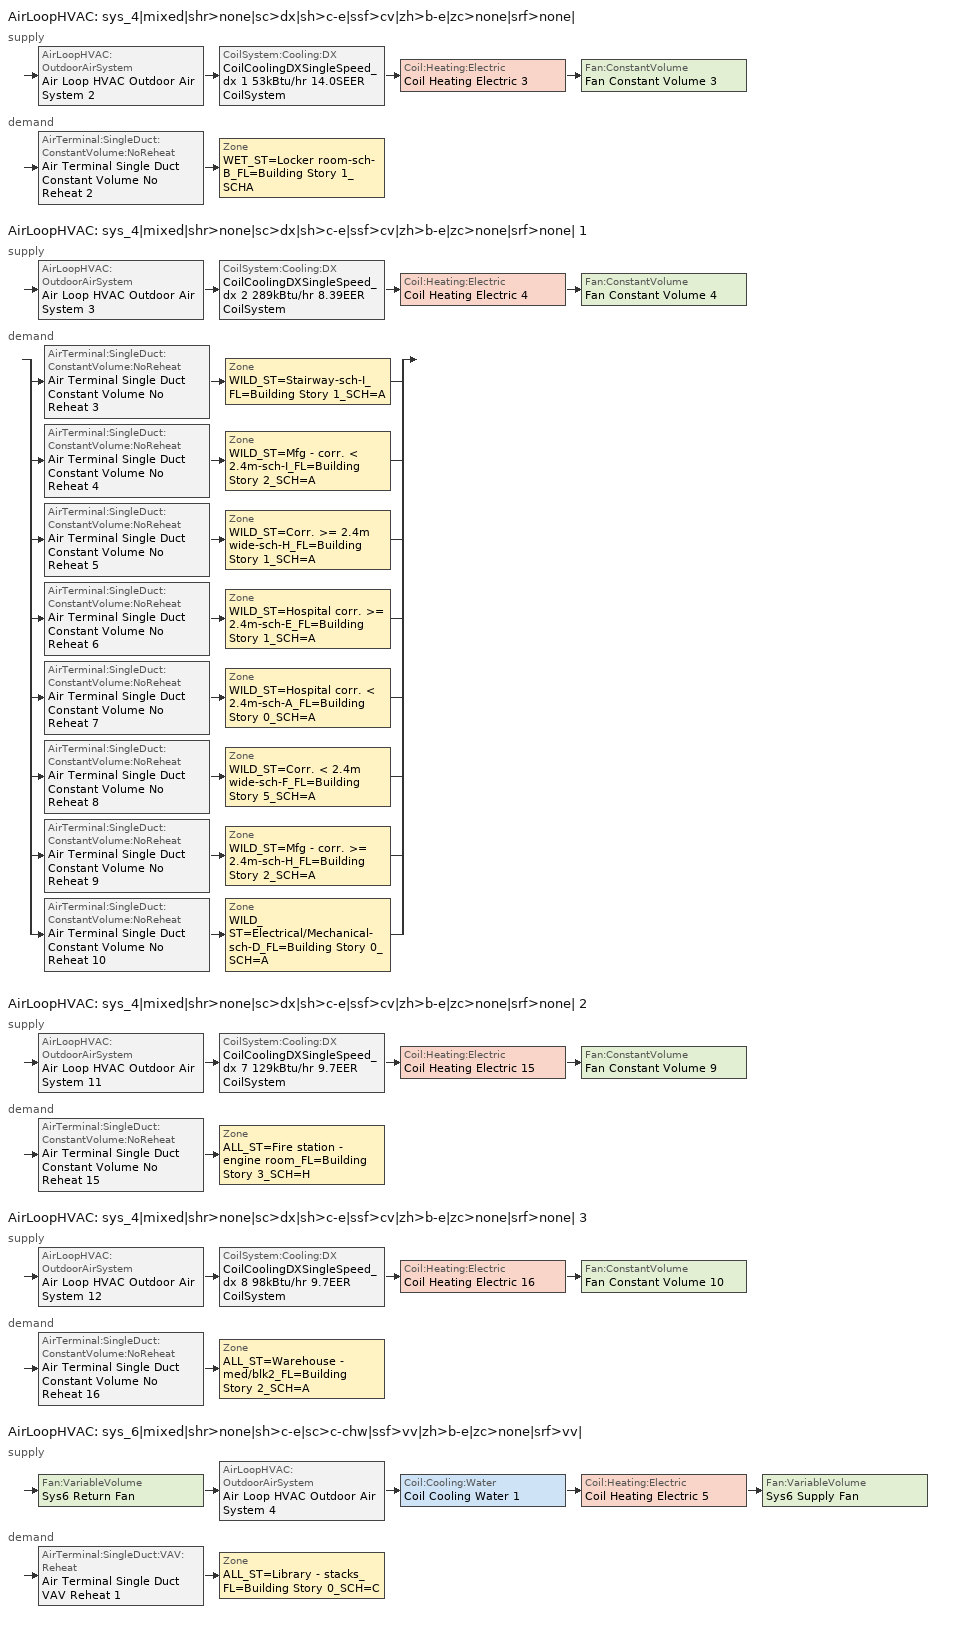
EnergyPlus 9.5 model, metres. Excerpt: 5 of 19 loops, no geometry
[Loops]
AirLoopHVAC 'sys_4|mixed|shr>none|sc>dx|sh>c-e|ssf>cv|zh>b-e|zc>none|srf>none|'
 supply: AirLoopHVAC:OutdoorAirSystem 'Air Loop HVAC Outdoor Air System 2' > CoilSystem:Cooling:DX 'CoilCoolingDXSingleSpeed_dx 1 53kBtu/hr 14.0SEER CoilSystem' > Coil:Heating:Electric 'Coil Heating Electric 3' > Fan:ConstantVolume 'Fan Constant Volume 3'
 demand: AirTerminal:SingleDuct:ConstantVolume:NoReheat 'Air Terminal Single Duct Constant Volume No Reheat 2' > Zone 'WET_ST=Locker room-sch-B_FL=Building Story 1_SCHA'
AirLoopHVAC 'sys_4|mixed|shr>none|sc>dx|sh>c-e|ssf>cv|zh>b-e|zc>none|srf>none| 1'
 supply: AirLoopHVAC:OutdoorAirSystem 'Air Loop HVAC Outdoor Air System 3' > CoilSystem:Cooling:DX 'CoilCoolingDXSingleSpeed_dx 2 289kBtu/hr 8.39EER CoilSystem' > Coil:Heating:Electric 'Coil Heating Electric 4' > Fan:ConstantVolume 'Fan Constant Volume 4'
 demand: split
  | AirTerminal:SingleDuct:ConstantVolume:NoReheat 'Air Terminal Single Duct Constant Volume No Reheat 3' > Zone 'WILD_ST=Stairway-sch-I_FL=Building Story 1_SCH=A'
  | AirTerminal:SingleDuct:ConstantVolume:NoReheat 'Air Terminal Single Duct Constant Volume No Reheat 4' > Zone 'WILD_ST=Mfg - corr. < 2.4m-sch-I_FL=Building Story 2_SCH=A'
  | AirTerminal:SingleDuct:ConstantVolume:NoReheat 'Air Terminal Single Duct Constant Volume No Reheat 5' > Zone 'WILD_ST=Corr. >= 2.4m wide-sch-H_FL=Building Story 1_SCH=A'
  | AirTerminal:SingleDuct:ConstantVolume:NoReheat 'Air Terminal Single Duct Constant Volume No Reheat 6' > Zone 'WILD_ST=Hospital corr. >= 2.4m-sch-E_FL=Building Story 1_SCH=A'
  | AirTerminal:SingleDuct:ConstantVolume:NoReheat 'Air Terminal Single Duct Constant Volume No Reheat 7' > Zone 'WILD_ST=Hospital corr. < 2.4m-sch-A_FL=Building Story 0_SCH=A'
  | AirTerminal:SingleDuct:ConstantVolume:NoReheat 'Air Terminal Single Duct Constant Volume No Reheat 8' > Zone 'WILD_ST=Corr. < 2.4m wide-sch-F_FL=Building Story 5_SCH=A'
  | AirTerminal:SingleDuct:ConstantVolume:NoReheat 'Air Terminal Single Duct Constant Volume No Reheat 9' > Zone 'WILD_ST=Mfg - corr. >= 2.4m-sch-H_FL=Building Story 2_SCH=A'
  | AirTerminal:SingleDuct:ConstantVolume:NoReheat 'Air Terminal Single Duct Constant Volume No Reheat 10' > Zone 'WILD_ST=Electrical/Mechanical-sch-D_FL=Building Story 0_SCH=A'
AirLoopHVAC 'sys_4|mixed|shr>none|sc>dx|sh>c-e|ssf>cv|zh>b-e|zc>none|srf>none| 2'
 supply: AirLoopHVAC:OutdoorAirSystem 'Air Loop HVAC Outdoor Air System 11' > CoilSystem:Cooling:DX 'CoilCoolingDXSingleSpeed_dx 7 129kBtu/hr 9.7EER CoilSystem' > Coil:Heating:Electric 'Coil Heating Electric 15' > Fan:ConstantVolume 'Fan Constant Volume 9'
 demand: AirTerminal:SingleDuct:ConstantVolume:NoReheat 'Air Terminal Single Duct Constant Volume No Reheat 15' > Zone 'ALL_ST=Fire station - engine room_FL=Building Story 3_SCH=H'
AirLoopHVAC 'sys_4|mixed|shr>none|sc>dx|sh>c-e|ssf>cv|zh>b-e|zc>none|srf>none| 3'
 supply: AirLoopHVAC:OutdoorAirSystem 'Air Loop HVAC Outdoor Air System 12' > CoilSystem:Cooling:DX 'CoilCoolingDXSingleSpeed_dx 8 98kBtu/hr 9.7EER CoilSystem' > Coil:Heating:Electric 'Coil Heating Electric 16' > Fan:ConstantVolume 'Fan Constant Volume 10'
 demand: AirTerminal:SingleDuct:ConstantVolume:NoReheat 'Air Terminal Single Duct Constant Volume No Reheat 16' > Zone 'ALL_ST=Warehouse - med/blk2_FL=Building Story 2_SCH=A'
AirLoopHVAC 'sys_6|mixed|shr>none|sh>c-e|sc>c-chw|ssf>vv|zh>b-e|zc>none|srf>vv|'
 supply: Fan:VariableVolume 'Sys6 Return Fan' > AirLoopHVAC:OutdoorAirSystem 'Air Loop HVAC Outdoor Air System 4' > Coil:Cooling:Water 'Coil Cooling Water 1' > Coil:Heating:Electric 'Coil Heating Electric 5' > Fan:VariableVolume 'Sys6 Supply Fan'
 demand: AirTerminal:SingleDuct:VAV:Reheat 'Air Terminal Single Duct VAV Reheat 1' > Zone 'ALL_ST=Library - stacks_FL=Building Story 0_SCH=C'
[ZoneControl:Thermostat] Temperature Difference Between Cutout And Setpoint {deltaC}=0
Name | Zone or ZoneList | Control Type Schedule | Control 1
ALL_ST=Fire station - engine room_FL=Building Story 3_SCH=H Thermostat | ALL_ST=Fire station - engine room_FL=Building Story 3_SCH=H | ALL_ST=Fire station - engine room_FL=Building Story 3_SCH=H Thermostat Schedule | Space Function Fire station - engine room Thermostat 3
ALL_ST=Library - stacks_FL=Building Story 0_SCH=C Thermostat | ALL_ST=Library - stacks_FL=Building Story 0_SCH=C | ALL_ST=Library - stacks_FL=Building Story 0_SCH=C Thermostat Schedule | Space Function Library - stacks Thermostat 3
ALL_ST=Warehouse - med/blk2_FL=Building Story 2_SCH=A Thermostat | ALL_ST=Warehouse - med/blk2_FL=Building Story 2_SCH=A | ALL_ST=Warehouse - med/blk2_FL=Building Story 2_SCH=A Thermostat Schedule | Space Function Warehouse - med/blk2 Thermostat 3
WET_ST=Locker room-sch-B_FL=Building Story 1_SCHA Thermostat | WET_ST=Locker room-sch-B_FL=Building Story 1_SCHA | WET_ST=Locker room-sch-B_FL=Building Story 1_SCHA Thermostat Schedule | Space Function Locker room-sch-A Thermostat 1
WILD_ST=Corr. < 2.4m wide-sch-F_FL=Building Story 5_SCH=A Thermostat | WILD_ST=Corr. < 2.4m wide-sch-F_FL=Building Story 5_SCH=A | WILD_ST=Corr. < 2.4m wide-sch-F_FL=Building Story 5_SCH=A Thermostat Schedule | Space Function Corr. < 2.4m wide-sch-A Thermostat 1
WILD_ST=Corr. >= 2.4m wide-sch-H_FL=Building Story 1_SCH=A Thermostat | WILD_ST=Corr. >= 2.4m wide-sch-H_FL=Building Story 1_SCH=A | WILD_ST=Corr. >= 2.4m wide-sch-H_FL=Building Story 1_SCH=A Thermostat Schedule | Space Function Corr. >= 2.4m wide-sch-A Thermostat 1
WILD_ST=Electrical/Mechanical-sch-D_FL=Building Story 0_SCH=A Thermostat | WILD_ST=Electrical/Mechanical-sch-D_FL=Building Story 0_SCH=A | WILD_ST=Electrical/Mechanical-sch-D_FL=Building Story 0_SCH=A Thermostat Schedule | Space Function Electrical/Mechanical-sch-A Thermostat 1
WILD_ST=Hospital corr. < 2.4m-sch-A_FL=Building Story 0_SCH=A Thermostat | WILD_ST=Hospital corr. < 2.4m-sch-A_FL=Building Story 0_SCH=A | WILD_ST=Hospital corr. < 2.4m-sch-A_FL=Building Story 0_SCH=A Thermostat Schedule | Space Function Hospital corr. < 2.4m-sch-A Thermostat 3
WILD_ST=Hospital corr. >= 2.4m-sch-E_FL=Building Story 1_SCH=A Thermostat | WILD_ST=Hospital corr. >= 2.4m-sch-E_FL=Building Story 1_SCH=A | WILD_ST=Hospital corr. >= 2.4m-sch-E_FL=Building Story 1_SCH=A Thermostat Schedule | Space Function Hospital corr. >= 2.4m-sch-A Thermostat 1
WILD_ST=Mfg - corr. < 2.4m-sch-I_FL=Building Story 2_SCH=A Thermostat | WILD_ST=Mfg - corr. < 2.4m-sch-I_FL=Building Story 2_SCH=A | WILD_ST=Mfg - corr. < 2.4m-sch-I_FL=Building Story 2_SCH=A Thermostat Schedule | Space Function Mfg - corr. < 2.4m-sch-A Thermostat 1
WILD_ST=Mfg - corr. >= 2.4m-sch-H_FL=Building Story 2_SCH=A Thermostat | WILD_ST=Mfg - corr. >= 2.4m-sch-H_FL=Building Story 2_SCH=A | WILD_ST=Mfg - corr. >= 2.4m-sch-H_FL=Building Story 2_SCH=A Thermostat Schedule | Space Function Mfg - corr. >= 2.4m-sch-A Thermostat 1
WILD_ST=Stairway-sch-I_FL=Building Story 1_SCH=A Thermostat | WILD_ST=Stairway-sch-I_FL=Building Story 1_SCH=A | WILD_ST=Stairway-sch-I_FL=Building Story 1_SCH=A Thermostat Schedule | Space Function Stairway-sch-A Thermostat 1
[ThermostatSetpoint:DualSetpoint]
Name | Heating Setpoint Temperature Schedule | Cooling Setpoint Temperature Schedule
Space Function Fire station - engine room Thermostat 3 | NECB-H-Thermostat Setpoint-Heating | NECB-H-Thermostat Setpoint-Cooling
Space Function Library - stacks Thermostat 3 | NECB-C-Thermostat Setpoint-Heating | NECB-C-Thermostat Setpoint-Cooling
Space Function Warehouse - med/blk2 Thermostat 3; Space Function Locker room-sch-A Thermostat 1; Space Function Corr. < 2.4m wide-sch-A Thermostat 1; Space Function Corr. >= 2.4m wide-sch-A Thermostat 1; Space Function Electrical/Mechanical-sch-A Thermostat 1; Space Function Hospital corr. < 2.4m-sch-A Thermostat 3; Space Function Hospital corr. >= 2.4m-sch-A Thermostat 1; Space Function Mfg - corr. < 2.4m-sch-A Thermostat 1; Space Function Mfg - corr. >= 2.4m-sch-A Thermostat 1; Space Function Stairway-sch-A Thermostat 1 | NECB-A-Thermostat Setpoint-Heating | NECB-A-Thermostat Setpoint-Cooling
[ZoneHVAC:Baseboard:Convective:Electric] Availability Schedule=Always On Discrete; Heating Design Capacity {W}=Autosize; Efficiency=1
Zone HVAC Baseboard Convective Electric 18; Zone HVAC Baseboard Convective Electric 11; Zone HVAC Baseboard Convective Electric 19; Zone HVAC Baseboard Convective Electric 2; Zone HVAC Baseboard Convective Electric 8; Zone HVAC Baseboard Convective Electric 5; Zone HVAC Baseboard Convective Electric 10; Zone HVAC Baseboard Convective Electric 7; Zone HVAC Baseboard Convective Electric 6; Zone HVAC Baseboard Convective Electric 4; Zone HVAC Baseboard Convective Electric 9; Zone HVAC Baseboard Convective Electric 3
[AirTerminal:SingleDuct:ConstantVolume:NoReheat] Availability Schedule=Always On Discrete; Maximum Air Flow Rate {m3/s}=AutoSize
Air Terminal Single Duct Constant Volume No Reheat 15; Air Terminal Single Duct Constant Volume No Reheat 16; Air Terminal Single Duct Constant Volume No Reheat 2; Air Terminal Single Duct Constant Volume No Reheat 8; Air Terminal Single Duct Constant Volume No Reheat 5; Air Terminal Single Duct Constant Volume No Reheat 10; Air Terminal Single Duct Constant Volume No Reheat 7; Air Terminal Single Duct Constant Volume No Reheat 6; Air Terminal Single Duct Constant Volume No Reheat 4; Air Terminal Single Duct Constant Volume No Reheat 9; Air Terminal Single Duct Constant Volume No Reheat 3
[Zone equipment]
ALL_ST=Fire station - engine room_FL=Building Story 3_SCH=H: Zone HVAC Baseboard Convective Electric 18, Air Terminal Single Duct Constant Volume No Reheat 15
ALL_ST=Library - stacks_FL=Building Story 0_SCH=C: Zone HVAC Baseboard Convective Electric 11, Air Terminal Single Duct VAV Reheat 1
ALL_ST=Warehouse - med/blk2_FL=Building Story 2_SCH=A: Zone HVAC Baseboard Convective Electric 19, Air Terminal Single Duct Constant Volume No Reheat 16
WET_ST=Locker room-sch-B_FL=Building Story 1_SCHA: Zone HVAC Baseboard Convective Electric 2, Air Terminal Single Duct Constant Volume No Reheat 2
WILD_ST=Corr. < 2.4m wide-sch-F_FL=Building Story 5_SCH=A: Zone HVAC Baseboard Convective Electric 8, Air Terminal Single Duct Constant Volume No Reheat 8
WILD_ST=Corr. >= 2.4m wide-sch-H_FL=Building Story 1_SCH=A: Zone HVAC Baseboard Convective Electric 5, Air Terminal Single Duct Constant Volume No Reheat 5
WILD_ST=Electrical/Mechanical-sch-D_FL=Building Story 0_SCH=A: Zone HVAC Baseboard Convective Electric 10, Air Terminal Single Duct Constant Volume No Reheat 10
WILD_ST=Hospital corr. < 2.4m-sch-A_FL=Building Story 0_SCH=A: Zone HVAC Baseboard Convective Electric 7, Air Terminal Single Duct Constant Volume No Reheat 7
WILD_ST=Hospital corr. >= 2.4m-sch-E_FL=Building Story 1_SCH=A: Zone HVAC Baseboard Convective Electric 6, Air Terminal Single Duct Constant Volume No Reheat 6
WILD_ST=Mfg - corr. < 2.4m-sch-I_FL=Building Story 2_SCH=A: Zone HVAC Baseboard Convective Electric 4, Air Terminal Single Duct Constant Volume No Reheat 4
WILD_ST=Mfg - corr. >= 2.4m-sch-H_FL=Building Story 2_SCH=A: Zone HVAC Baseboard Convective Electric 9, Air Terminal Single Duct Constant Volume No Reheat 9
WILD_ST=Stairway-sch-I_FL=Building Story 1_SCH=A: Zone HVAC Baseboard Convective Electric 3, Air Terminal Single Duct Constant Volume No Reheat 3
[Sizing:Zone] Zone Cooling Design Supply Air Temperature Input Method=TemperatureDifference; Zone Cooling Design Supply Air Temperature {C}=14; Zone Cooling Design Supply Air Temperature Difference {deltaC}=11; Zone Heating Design Supply Air Temperature Input Method=TemperatureDifference; Zone Heating Design Supply Air Temperature {C}=40; Zone Heating Design Supply Air Temperature Difference {deltaC}=21; Zone Cooling Design Supply Air Humidity Ratio {kgWater/kgDryAir}=0.0085; Zone Heating Design Supply Air Humidity Ratio {kgWater/kgDryAir}=0.008; Zone Heating Sizing Factor=1.3; Zone Cooling Sizing Factor=1.1; Cooling Design Air Flow Method=DesignDay; Cooling Design Air Flow Rate {m3/s}=0; Cooling Minimum Air Flow per Zone Floor Area {m3/s-m2}=0.000762; Cooling Minimum Air Flow {m3/s}=0; Cooling Minimum Air Flow Fraction=0; Heating Design Air Flow Method=DesignDay; Heating Design Air Flow Rate {m3/s}=0; Heating Maximum Air Flow per Zone Floor Area {m3/s-m2}=0.002032; Heating Maximum Air Flow {m3/s}=0.141576; Heating Maximum Air Flow Fraction=0.3; Account for Dedicated Outdoor Air System=No
Name | Design Specification Outdoor Air Object
ALL_ST=Fire station - engine room_FL=Building Story 3_SCH=H | Space Function Fire station - engine room Ventilation
ALL_ST=Library - stacks_FL=Building Story 0_SCH=C | Space Function Library - stacks Ventilation
ALL_ST=Warehouse - med/blk2_FL=Building Story 2_SCH=A | Space Function Warehouse - med/blk2 Ventilation
WET_ST=Locker room-sch-B_FL=Building Story 1_SCHA | Space Function Locker room-sch-A Ventilation
WILD_ST=Corr. < 2.4m wide-sch-F_FL=Building Story 5_SCH=A | Space Function Corr. < 2.4m wide-sch-A Ventilation
WILD_ST=Corr. >= 2.4m wide-sch-H_FL=Building Story 1_SCH=A | Space Function Corr. >= 2.4m wide-sch-A Ventilation
WILD_ST=Electrical/Mechanical-sch-D_FL=Building Story 0_SCH=A | Space Function Electrical/Mechanical-sch-A Ventilation
WILD_ST=Hospital corr. < 2.4m-sch-A_FL=Building Story 0_SCH=A | Space Function Hospital corr. < 2.4m-sch-A Ventilation
WILD_ST=Hospital corr. >= 2.4m-sch-E_FL=Building Story 1_SCH=A | Space Function Hospital corr. >= 2.4m-sch-A Ventilation
WILD_ST=Mfg - corr. < 2.4m-sch-I_FL=Building Story 2_SCH=A | Space Function Mfg - corr. < 2.4m-sch-A Ventilation
WILD_ST=Mfg - corr. >= 2.4m-sch-H_FL=Building Story 2_SCH=A | Space Function Mfg - corr. >= 2.4m-sch-A Ventilation
WILD_ST=Stairway-sch-I_FL=Building Story 1_SCH=A | Space Function Stairway-sch-A Ventilation
[Controller:MechanicalVentilation] Demand Controlled Ventilation=No; System Outdoor Air Method=ZoneSum
Controller Mechanical Ventilation 11: Availability Schedule=sys_4|mixed|shr>none|sc>dx|sh>c-e|ssf>cv|zh>b-e|zc>none|srf>none| 2 Occ Sch; Zone or ZoneList Name 1=ALL_ST=Fire station - engine room_FL=Building Story 3_SCH=H; Design Specification Outdoor Air Object Name 1=Space Function Fire station - engine room Ventilation
Controller Mechanical Ventilation 4: Availability Schedule=sys_6|mixed|shr>none|sh>c-e|sc>c-chw|ssf>vv|zh>b-e|zc>none|srf>vv| Occ Sch; Zone or ZoneList Name 1=ALL_ST=Library - stacks_FL=Building Story 0_SCH=C; Design Specification Outdoor Air Object Name 1=Space Function Library - stacks Ventilation
Controller Mechanical Ventilation 12: Availability Schedule=sys_4|mixed|shr>none|sc>dx|sh>c-e|ssf>cv|zh>b-e|zc>none|srf>none| 3 Occ Sch; Zone or ZoneList Name 1=ALL_ST=Warehouse - med/blk2_FL=Building Story 2_SCH=A; Design Specification Outdoor Air Object Name 1=Space Function Warehouse - med/blk2 Ventilation
Controller Mechanical Ventilation 2: Availability Schedule=sys_4|mixed|shr>none|sc>dx|sh>c-e|ssf>cv|zh>b-e|zc>none|srf>none| Occ Sch; Zone or ZoneList Name 1=WET_ST=Locker room-sch-B_FL=Building Story 1_SCHA; Design Specification Outdoor Air Object Name 1=Space Function Locker room-sch-A Ventilation
Controller Mechanical Ventilation 3: Availability Schedule=sys_4|mixed|shr>none|sc>dx|sh>c-e|ssf>cv|zh>b-e|zc>none|srf>none| 1 Occ Sch; Zone or ZoneList Name 1=WILD_ST=Corr. < 2.4m wide-sch-F_FL=Building Story 5_SCH=A; Design Specification Outdoor Air Object Name 1=Space Function Corr. < 2.4m wide-sch-A Ventilation; Zone or ZoneList Name 2=WILD_ST=Corr. >= 2.4m wide-sch-H_FL=Building Story 1_SCH=A; Design Specification Outdoor Air Object Name 2=Space Function Corr. >= 2.4m wide-sch-A Ventilation; Zone or ZoneList Name 3=WILD_ST=Electrical/Mechanical-sch-D_FL=Building Story 0_SCH=A; Design Specification Outdoor Air Object Name 3=Space Function Electrical/Mechanical-sch-A Ventilation; Zone or ZoneList Name 4=WILD_ST=Hospital corr. < 2.4m-sch-A_FL=Building Story 0_SCH=A; Design Specification Outdoor Air Object Name 4=Space Function Hospital corr. < 2.4m-sch-A Ventilation; Zone or ZoneList Name 5=WILD_ST=Hospital corr. >= 2.4m-sch-E_FL=Building Story 1_SCH=A; Design Specification Outdoor Air Object Name 5=Space Function Hospital corr. >= 2.4m-sch-A Ventilation; Zone or ZoneList Name 6=WILD_ST=Mfg - corr. < 2.4m-sch-I_FL=Building Story 2_SCH=A; Design Specification Outdoor Air Object Name 6=Space Function Mfg - corr. < 2.4m-sch-A Ventilation; Zone or ZoneList Name 7=WILD_ST=Mfg - corr. >= 2.4m-sch-H_FL=Building Story 2_SCH=A; Design Specification Outdoor Air Object Name 7=Space Function Mfg - corr. >= 2.4m-sch-A Ventilation; Zone or ZoneList Name 8=WILD_ST=Stairway-sch-I_FL=Building Story 1_SCH=A; Design Specification Outdoor Air Object Name 8=Space Function Stairway-sch-A Ventilation
[DesignSpecification:OutdoorAir] Outdoor Air Method=Sum; Outdoor Air Flow per Zone {m3/s}=0; Outdoor Air Flow Air Changes per Hour {1/hr}=0
Name | Outdoor Air Flow per Person {m3/s-person} | Outdoor Air Flow per Zone Floor Area {m3/s-m2}
Space Function Fire station - engine room Ventilation; Space Function Mfg - corr. < 2.4m-sch-A Ventilation; Space Function Mfg - corr. >= 2.4m-sch-A Ventilation | 0 | 0.00762
Space Function Library - stacks Ventilation | 0.0304482 | 0
Space Function Warehouse - med/blk2 Ventilation; Space Function Corr. < 2.4m wide-sch-A Ventilation; Space Function Corr. >= 2.4m wide-sch-A Ventilation; Space Function Electrical/Mechanical-sch-A Ventilation; Space Function Stairway-sch-A Ventilation | 0 | 0.000254
Space Function Locker room-sch-A Ventilation | 0 | 0.00254
Space Function Hospital corr. < 2.4m-sch-A Ventilation; Space Function Hospital corr. >= 2.4m-sch-A Ventilation | 0 | 0.000508
[AirTerminal:SingleDuct:VAV:Reheat]
Air Terminal Single Duct VAV Reheat 1: Availability Schedule=Always On Discrete; Maximum Air Flow Rate {m3/s}=Autosize; Zone Minimum Air Flow Input Method=Constant; Constant Minimum Air Flow Fraction=0.3; Fixed Minimum Air Flow Rate {m3/s}=0.174703; Reheat Coil=Coil Heating Electric 6; Maximum Hot Water or Steam Flow Rate {m3/s}=Autosize; Minimum Hot Water or Steam Flow Rate {m3/s}=0; Convergence Tolerance=0.001; Damper Heating Action=Normal; Maximum Flow per Zone Floor Area During Reheat {m3/s-m2}=Autocalculate; Maximum Flow Fraction During Reheat=Autocalculate; Maximum Reheat Air Temperature {C}=43
[Coil:Heating:Electric] Availability Schedule=Always On Discrete; Efficiency=1; Nominal Capacity {W}=Autosize
Coil Heating Electric 6; Coil Heating Electric 3; Coil Heating Electric 4; Coil Heating Electric 15; Coil Heating Electric 16; Coil Heating Electric 5
[Fan:ConstantVolume] Fan Total Efficiency=0.39975; Pressure Rise {Pa}=640; Maximum Flow Rate {m3/s}=AutoSize; Motor Efficiency=0.615; Motor In Airstream Fraction=1
Name | Availability Schedule
Fan Constant Volume 3 | sys_4|mixed|shr>none|sc>dx|sh>c-e|ssf>cv|zh>b-e|zc>none|srf>none| Occ Sch
Fan Constant Volume 4 | sys_4|mixed|shr>none|sc>dx|sh>c-e|ssf>cv|zh>b-e|zc>none|srf>none| 1 Occ Sch
Fan Constant Volume 9 | sys_4|mixed|shr>none|sc>dx|sh>c-e|ssf>cv|zh>b-e|zc>none|srf>none| 2 Occ Sch
Fan Constant Volume 10 | sys_4|mixed|shr>none|sc>dx|sh>c-e|ssf>cv|zh>b-e|zc>none|srf>none| 3 Occ Sch
[Coil:Cooling:Water]
Coil Cooling Water 1: Availability Schedule=Always On Discrete; Design Water Flow Rate {m3/s}=Autosize; Design Air Flow Rate {m3/s}=Autosize; Design Inlet Water Temperature {C}=Autosize; Design Inlet Air Temperature {C}=Autosize; Design Outlet Air Temperature {C}=Autosize; Design Inlet Air Humidity Ratio {kgWater/kgDryAir}=Autosize; Design Outlet Air Humidity Ratio {kgWater/kgDryAir}=Autosize; Type of Analysis=SimpleAnalysis; Heat Exchanger Configuration=CrossFlow
[Coil:Cooling:DX:SingleSpeed] Availability Schedule=Always On Discrete; Gross Rated Total Cooling Capacity {W}=Autosize; Gross Rated Sensible Heat Ratio=Autosize; Rated Air Flow Rate {m3/s}=Autosize; Rated Evaporator Fan Power Per Volume Flow Rate {W/(m3/s)}=773.3; Total Cooling Capacity Function of Temperature Curve=DXCOOL-NECB2011-REF-CAPFT; Total Cooling Capacity Function of Flow Fraction Curve=DXCOOL-NECB2011-REF-CAPFFLOW; Energy Input Ratio Function of Temperature Curve=DXCOOL-NECB2011-REF-COOLEIRFT; Energy Input Ratio Function of Flow Fraction Curve=DXCOOL-NECB2011-REF-COOLEIRFFLOW; Part Load Fraction Correlation Curve=DXCOOL-NECB2011-REF-COOLPLFFPLR; Minimum Outdoor Dry-Bulb Temperature for Compressor Operation {C}=-25; Condenser Type=AirCooled; Evaporative Condenser Effectiveness=0; Evaporative Condenser Air Flow Rate {m3/s}=Autosize; Evaporative Condenser Pump Rated Power Consumption {W}=Autosize; Crankcase Heater Capacity {W}=0; Maximum Outdoor Dry-Bulb Temperature for Crankcase Heater Operation {C}=0; Basin Heater Capacity {W/K}=0; Basin Heater Setpoint Temperature {C}=10
Name | Gross Rated Cooling COP {W/W}
CoilCoolingDXSingleSpeed_dx 1 53kBtu/hr 14.0SEER | 4.11713
CoilCoolingDXSingleSpeed_dx 2 289kBtu/hr 8.39EER | 2.92983
CoilCoolingDXSingleSpeed_dx 7 129kBtu/hr 9.7EER; CoilCoolingDXSingleSpeed_dx 8 98kBtu/hr 9.7EER | 3.36599
[AirLoopHVAC] Design Supply Air Flow Rate {m3/s}=AutoSize; Design Return Air Flow Fraction of Supply Air Flow=1
sys_4|mixed|shr>none|sc>dx|sh>c-e|ssf>cv|zh>b-e|zc>none|srf>none|; sys_4|mixed|shr>none|sc>dx|sh>c-e|ssf>cv|zh>b-e|zc>none|srf>none| 1; sys_4|mixed|shr>none|sc>dx|sh>c-e|ssf>cv|zh>b-e|zc>none|srf>none| 2; sys_4|mixed|shr>none|sc>dx|sh>c-e|ssf>cv|zh>b-e|zc>none|srf>none| 3; sys_6|mixed|shr>none|sh>c-e|sc>c-chw|ssf>vv|zh>b-e|zc>none|srf>vv|
[Sizing:System] Type of Load to Size On=Sensible; Design Outdoor Air Flow Rate {m3/s}=Autosize; Preheat Design Temperature {C}=7; Preheat Design Humidity Ratio {kgWater/kgDryAir}=0.008; Precool Design Humidity Ratio {kgWater/kgDryAir}=0.008; Central Cooling Design Supply Air Temperature {C}=13; Type of Zone Sum to Use=NonCoincident; 100% Outdoor Air in Cooling=No; 100% Outdoor Air in Heating=No; Central Cooling Design Supply Air Humidity Ratio {kgWater/kgDryAir}=0.0085; Central Heating Design Supply Air Humidity Ratio {kgWater/kgDryAir}=0.008; Cooling Supply Air Flow Rate Method=DesignDay; Cooling Supply Air Flow Rate {m3/s}=0; Cooling Supply Air Flow Rate Per Floor Area {m3/s-m2}=0.00996765; Cooling Fraction of Autosized Cooling Supply Air Flow Rate=1; Cooling Supply Air Flow Rate Per Unit Cooling Capacity {m3/s-W}=3.94755e-05; Heating Supply Air Flow Rate Method=DesignDay; Heating Supply Air Flow Rate {m3/s}=0; Heating Supply Air Flow Rate Per Floor Area {m3/s-m2}=0.00996765; Heating Fraction of Autosized Heating Supply Air Flow Rate=1; Heating Fraction of Autosized Cooling Supply Air Flow Rate=1; Heating Supply Air Flow Rate Per Unit Heating Capacity {m3/s-W}=3.15882e-05; System Outdoor Air Method=ZoneSum; Zone Maximum Outdoor Air Fraction=1; Cooling Design Capacity Method=CoolingDesignCapacity; Cooling Design Capacity {W}=Autosize; Cooling Design Capacity Per Floor Area {W/m2}=234.7; Fraction of Autosized Cooling Design Capacity=1; Heating Design Capacity Method=HeatingDesignCapacity; Heating Design Capacity {W}=Autosize; Heating Design Capacity Per Floor Area {W/m2}=157; Fraction of Autosized Heating Design Capacity=1; Central Cooling Capacity Control Method=OnOff
Name | Central Heating Maximum System Air Flow Ratio | Precool Design Temperature {C} | Central Heating Design Supply Air Temperature {C}
sys_4|mixed|shr>none|sc>dx|sh>c-e|ssf>cv|zh>b-e|zc>none|srf>none|; sys_4|mixed|shr>none|sc>dx|sh>c-e|ssf>cv|zh>b-e|zc>none|srf>none| 1; sys_4|mixed|shr>none|sc>dx|sh>c-e|ssf>cv|zh>b-e|zc>none|srf>none| 2; sys_4|mixed|shr>none|sc>dx|sh>c-e|ssf>cv|zh>b-e|zc>none|srf>none| 3 | 1 | 13 | 43
sys_6|mixed|shr>none|sh>c-e|sc>c-chw|ssf>vv|zh>b-e|zc>none|srf>vv| | 0.3 | 12.8 | 13.1
[Controller:OutdoorAir] Minimum Outdoor Air Flow Rate {m3/s}=Autosize; Maximum Outdoor Air Flow Rate {m3/s}=Autosize; Economizer Control Action Type=ModulateFlow; Lockout Type=NoLockout; Minimum Limit Type=FixedMinimum; High Humidity Control=No; Control High Indoor Humidity Based on Outdoor Humidity Ratio=Yes; Heat Recovery Bypass Control Type=BypassWhenWithinEconomizerLimits
Name | Economizer Control Type | Economizer Maximum Limit Dry-Bulb Temperature {C} | Economizer Maximum Limit Enthalpy {J/kg} | Economizer Minimum Limit Dry-Bulb Temperature {C} | Minimum Outdoor Air Schedule | Mechanical Ventilation Controller
Controller Outdoor Air 2 | NoEconomizer | 28 | 64000 | -100 | sys_4|mixed|shr>none|sc>dx|sh>c-e|ssf>cv|zh>b-e|zc>none|srf>none| Occ Sch | Controller Mechanical Ventilation 2
Controller Outdoor Air 3 | DifferentialEnthalpy |  |  |  | sys_4|mixed|shr>none|sc>dx|sh>c-e|ssf>cv|zh>b-e|zc>none|srf>none| 1 Occ Sch | Controller Mechanical Ventilation 3
Controller Outdoor Air 11 | DifferentialEnthalpy |  |  |  | sys_4|mixed|shr>none|sc>dx|sh>c-e|ssf>cv|zh>b-e|zc>none|srf>none| 2 Occ Sch | Controller Mechanical Ventilation 11
Controller Outdoor Air 12 | DifferentialEnthalpy |  |  |  | sys_4|mixed|shr>none|sc>dx|sh>c-e|ssf>cv|zh>b-e|zc>none|srf>none| 3 Occ Sch | Controller Mechanical Ventilation 12
Controller Outdoor Air 4 | NoEconomizer | 28 | 64000 | -100 | sys_6|mixed|shr>none|sh>c-e|sc>c-chw|ssf>vv|zh>b-e|zc>none|srf>vv| Occ Sch | Controller Mechanical Ventilation 4
[SetpointManager:MixedAir] Control Variable=Temperature
Node 56 OS Default SPM; Node 54 OS Default SPM; Node 53 OS Default SPM; Node 69 OS Default SPM; Node 68 OS Default SPM; Node 67 OS Default SPM; Node 221 OS Default SPM; Node 220 OS Default SPM; Node 219 OS Default SPM; Node 233 OS Default SPM; Node 232 OS Default SPM; Node 231 OS Default SPM; Node 131 OS Default SPM; Node 130 OS Default SPM; Node 129 OS Default SPM; Node 128 OS Default SPM
[CoilSystem:Cooling:DX] Availability Schedule=Always On Discrete
Name | Cooling Coil
CoilCoolingDXSingleSpeed_dx 1 53kBtu/hr 14.0SEER CoilSystem | CoilCoolingDXSingleSpeed_dx 1 53kBtu/hr 14.0SEER
CoilCoolingDXSingleSpeed_dx 2 289kBtu/hr 8.39EER CoilSystem | CoilCoolingDXSingleSpeed_dx 2 289kBtu/hr 8.39EER
CoilCoolingDXSingleSpeed_dx 7 129kBtu/hr 9.7EER CoilSystem | CoilCoolingDXSingleSpeed_dx 7 129kBtu/hr 9.7EER
CoilCoolingDXSingleSpeed_dx 8 98kBtu/hr 9.7EER CoilSystem | CoilCoolingDXSingleSpeed_dx 8 98kBtu/hr 9.7EER
[SetpointManager:Scheduled]
Setpoint Manager Scheduled 4: Control Variable=Temperature; Schedule=Supply Air Temp
[SetpointManager:SingleZone:Reheat] Control Variable=Temperature; Minimum Supply Air Temperature {C}=13; Maximum Supply Air Temperature {C}=43
Name | Control Zone
Setpoint Manager Single Zone Reheat 1 | WET_ST=Locker room-sch-B_FL=Building Story 1_SCHA
Setpoint Manager Single Zone Reheat 2 | WILD_ST=Stairway-sch-I_FL=Building Story 1_SCH=A
Setpoint Manager Single Zone Reheat 7 | ALL_ST=Fire station - engine room_FL=Building Story 3_SCH=H
Setpoint Manager Single Zone Reheat 8 | ALL_ST=Warehouse - med/blk2_FL=Building Story 2_SCH=A
[Controller:WaterCoil]
Controller Water Coil 1: Control Variable=Temperature; Action=Reverse; Actuator Variable=Flow; Controller Convergence Tolerance {deltaC}=Autosize; Maximum Actuated Flow {m3/s}=Autosize; Minimum Actuated Flow {m3/s}=0
[Fan:VariableVolume] Availability Schedule=sys_6|mixed|shr>none|sh>c-e|sc>c-chw|ssf>vv|zh>b-e|zc>none|srf>vv| Occ Sch; Maximum Flow Rate {m3/s}=AutoSize; Fan Power Minimum Flow Rate Input Method=Fraction; Fan Power Minimum Flow Fraction=0.68; Fan Power Minimum Air Flow Rate {m3/s}=0; Motor In Airstream Fraction=1; Fan Power Coefficient 1=-2.4176; Fan Power Coefficient 2=9.5874; Fan Power Coefficient 3=-11.559; Fan Power Coefficient 4=5.4009; Fan Power Coefficient 5=0
Name | Fan Total Efficiency | Pressure Rise {Pa} | Motor Efficiency
Sys6 Return Fan | 0.299975 | 250 | 0.4615
Sys6 Supply Fan | 0.549965 | 1000 | 0.8461
[Schedule:Compact]
ALL_ST=Fire station - engine room_FL=Building Story 3_SCH=H Thermostat Schedule; ALL_ST=Library - stacks_FL=Building Story 0_SCH=C Thermostat Schedule; ALL_ST=Warehouse - med/blk2_FL=Building Story 2_SCH=A Thermostat Schedule; WET_ST=Locker room-sch-B_FL=Building Story 1_SCHA Thermostat Schedule; WILD_ST=Corr. < 2.4m wide-sch-F_FL=Building Story 5_SCH=A Thermostat Schedule; WILD_ST=Corr. >= 2.4m wide-sch-H_FL=Building Story 1_SCH=A Thermostat Schedule; WILD_ST=Electrical/Mechanical-sch-D_FL=Building Story 0_SCH=A Thermostat Schedule; WILD_ST=Hospital corr. < 2.4m-sch-A_FL=Building Story 0_SCH=A Thermostat Schedule; WILD_ST=Hospital corr. >= 2.4m-sch-E_FL=Building Story 1_SCH=A Thermostat Schedule; WILD_ST=Mfg - corr. < 2.4m-sch-I_FL=Building Story 2_SCH=A Thermostat Schedule; WILD_ST=Mfg - corr. >= 2.4m-sch-H_FL=Building Story 2_SCH=A Thermostat Schedule; WILD_ST=Stairway-sch-I_FL=Building Story 1_SCH=A Thermostat Schedule: Through: 12/31, For: AllDays, Until: 24:00, 4
[Schedule:Day:Interval]
NECB-H-Thermostat Setpoint-Heating Sun|Hol Day; NECB-H-Thermostat Setpoint-Heating Default|Wkdy Day; NECB-H-Thermostat Setpoint-Heating Sat Day; NECB-H-Thermostat Setpoint-Heating Default: No, 01:00, 22, 07:00, 18, 08:00, 20, 24:00, 22
NECB-H-Thermostat Setpoint-Cooling Sun|Hol Day; NECB-H-Thermostat Setpoint-Cooling Default|Wkdy Day; NECB-H-Thermostat Setpoint-Cooling Sat Day; NECB-H-Thermostat Setpoint-Cooling Default: No, 24:00, 24
sys_4|mixed|shr>none|sc>dx|sh>c-e|ssf>cv|zh>b-e|zc>none|srf>none| 2 Occ Sch Default; sys_4|mixed|shr>none|sc>dx|sh>c-e|ssf>cv|zh>b-e|zc>none|srf>none| 2 Occ Sch Summer Design Day; sys_4|mixed|shr>none|sc>dx|sh>c-e|ssf>cv|zh>b-e|zc>none|srf>none| 2 Occ Sch Winter Design Day; sys_6|mixed|shr>none|sh>c-e|sc>c-chw|ssf>vv|zh>b-e|zc>none|srf>vv| Occ Sch Summer Design Day; sys_6|mixed|shr>none|sh>c-e|sc>c-chw|ssf>vv|zh>b-e|zc>none|srf>vv| Occ Sch Winter Design Day; sys_4|mixed|shr>none|sc>dx|sh>c-e|ssf>cv|zh>b-e|zc>none|srf>none| 3 Occ Sch Summer Design Day; sys_4|mixed|shr>none|sc>dx|sh>c-e|ssf>cv|zh>b-e|zc>none|srf>none| 3 Occ Sch Winter Design Day; sys_4|mixed|shr>none|sc>dx|sh>c-e|ssf>cv|zh>b-e|zc>none|srf>none| Occ Sch Summer Design Day; sys_4|mixed|shr>none|sc>dx|sh>c-e|ssf>cv|zh>b-e|zc>none|srf>none| Occ Sch Winter Design Day; sys_4|mixed|shr>none|sc>dx|sh>c-e|ssf>cv|zh>b-e|zc>none|srf>none| 1 Occ Sch Summer Design Day; sys_4|mixed|shr>none|sc>dx|sh>c-e|ssf>cv|zh>b-e|zc>none|srf>none| 1 Occ Sch Winter Design Day: No, 24:00, 1
NECB-C-Thermostat Setpoint-Heating Sun|Hol Day: No, 09:00, 18, 10:00, 20, 19:00, 22, 24:00, 18
NECB-C-Thermostat Setpoint-Heating Default|Wkdy Day; NECB-C-Thermostat Setpoint-Heating Sat Day; NECB-C-Thermostat Setpoint-Heating Default: No, 07:00, 18, 08:00, 20, 21:00, 22, 24:00, 18
NECB-C-Thermostat Setpoint-Cooling Sun|Hol Day: No, 09:00, 35, 19:00, 24, 24:00, 35
NECB-C-Thermostat Setpoint-Cooling Default|Wkdy Day; NECB-C-Thermostat Setpoint-Cooling Sat Day; NECB-C-Thermostat Setpoint-Cooling Default: No, 07:00, 35, 21:00, 24, 24:00, 35
sys_6|mixed|shr>none|sh>c-e|sc>c-chw|ssf>vv|zh>b-e|zc>none|srf>vv| Occ Sch Sunday: No, 11:00, 0, 19:00, 1, 24:00, 0
sys_6|mixed|shr>none|sh>c-e|sc>c-chw|ssf>vv|zh>b-e|zc>none|srf>vv| Occ Sch Default: No, 09:00, 0, 21:00, 1, 24:00, 0
NECB-A-Thermostat Setpoint-Heating Sun|Hol Day; NECB-A-Thermostat Setpoint-Heating Sat Day: No, 24:00, 18
NECB-A-Thermostat Setpoint-Heating Default|Wkdy Day; NECB-A-Thermostat Setpoint-Heating Default: No, 06:00, 18, 07:00, 20, 21:00, 22, 24:00, 18
NECB-A-Thermostat Setpoint-Cooling Sun|Hol Day; NECB-A-Thermostat Setpoint-Cooling Sat Day: No, 24:00, 35
NECB-A-Thermostat Setpoint-Cooling Default|Wkdy Day; NECB-A-Thermostat Setpoint-Cooling Default: No, 06:00, 35, 21:00, 24, 24:00, 35
sys_4|mixed|shr>none|sc>dx|sh>c-e|ssf>cv|zh>b-e|zc>none|srf>none| 3 Occ Sch Sunday; sys_4|mixed|shr>none|sc>dx|sh>c-e|ssf>cv|zh>b-e|zc>none|srf>none| Occ Sch Sunday; sys_4|mixed|shr>none|sc>dx|sh>c-e|ssf>cv|zh>b-e|zc>none|srf>none| 1 Occ Sch Sunday: No, 24:00, 0
sys_4|mixed|shr>none|sc>dx|sh>c-e|ssf>cv|zh>b-e|zc>none|srf>none| 3 Occ Sch Default; sys_4|mixed|shr>none|sc>dx|sh>c-e|ssf>cv|zh>b-e|zc>none|srf>none| Occ Sch Default; sys_4|mixed|shr>none|sc>dx|sh>c-e|ssf>cv|zh>b-e|zc>none|srf>none| 1 Occ Sch Default: No, 08:00, 0, 19:00, 1, 24:00, 0
Supply Air Temp Default: No, 24:00, 13
[Schedule:Week:Daily]
NECB-H-Thermostat Setpoint-Heating Week Rule - Jan1-Dec31: NECB-H-Thermostat Setpoint-Heating Sun|Hol Day, NECB-H-Thermostat Setpoint-Heating Default|Wkdy Day, NECB-H-Thermostat Setpoint-Heating Default|Wkdy Day, NECB-H-Thermostat Setpoint-Heating Default|Wkdy Day, NECB-H-Thermostat Setpoint-Heating Default|Wkdy Day, NECB-H-Thermostat Setpoint-Heating Default|Wkdy Day, NECB-H-Thermostat Setpoint-Heating Sat Day, NECB-H-Thermostat Setpoint-Heating Default, NECB-H-Thermostat Setpoint-Heating Default, NECB-H-Thermostat Setpoint-Heating Default, NECB-H-Thermostat Setpoint-Heating Default, NECB-H-Thermostat Setpoint-Heating Default
NECB-H-Thermostat Setpoint-Cooling Week Rule - Jan1-Dec31: NECB-H-Thermostat Setpoint-Cooling Sun|Hol Day, NECB-H-Thermostat Setpoint-Cooling Default|Wkdy Day, NECB-H-Thermostat Setpoint-Cooling Default|Wkdy Day, NECB-H-Thermostat Setpoint-Cooling Default|Wkdy Day, NECB-H-Thermostat Setpoint-Cooling Default|Wkdy Day, NECB-H-Thermostat Setpoint-Cooling Default|Wkdy Day, NECB-H-Thermostat Setpoint-Cooling Sat Day, NECB-H-Thermostat Setpoint-Cooling Default, NECB-H-Thermostat Setpoint-Cooling Default, NECB-H-Thermostat Setpoint-Cooling Default, NECB-H-Thermostat Setpoint-Cooling Default, NECB-H-Thermostat Setpoint-Cooling Default
sys_4|mixed|shr>none|sc>dx|sh>c-e|ssf>cv|zh>b-e|zc>none|srf>none| 2 Occ Sch Week Rule - Jan1-Dec31: sys_4|mixed|shr>none|sc>dx|sh>c-e|ssf>cv|zh>b-e|zc>none|srf>none| 2 Occ Sch Default, sys_4|mixed|shr>none|sc>dx|sh>c-e|ssf>cv|zh>b-e|zc>none|srf>none| 2 Occ Sch Default, sys_4|mixed|shr>none|sc>dx|sh>c-e|ssf>cv|zh>b-e|zc>none|srf>none| 2 Occ Sch Default, sys_4|mixed|shr>none|sc>dx|sh>c-e|ssf>cv|zh>b-e|zc>none|srf>none| 2 Occ Sch Default, sys_4|mixed|shr>none|sc>dx|sh>c-e|ssf>cv|zh>b-e|zc>none|srf>none| 2 Occ Sch Default, sys_4|mixed|shr>none|sc>dx|sh>c-e|ssf>cv|zh>b-e|zc>none|srf>none| 2 Occ Sch Default, sys_4|mixed|shr>none|sc>dx|sh>c-e|ssf>cv|zh>b-e|zc>none|srf>none| 2 Occ Sch Default, sys_4|mixed|shr>none|sc>dx|sh>c-e|ssf>cv|zh>b-e|zc>none|srf>none| 2 Occ Sch Default, sys_4|mixed|shr>none|sc>dx|sh>c-e|ssf>cv|zh>b-e|zc>none|srf>none| 2 Occ Sch Summer Design Day, sys_4|mixed|shr>none|sc>dx|sh>c-e|ssf>cv|zh>b-e|zc>none|srf>none| 2 Occ Sch Winter Design Day, sys_4|mixed|shr>none|sc>dx|sh>c-e|ssf>cv|zh>b-e|zc>none|srf>none| 2 Occ Sch Default, sys_4|mixed|shr>none|sc>dx|sh>c-e|ssf>cv|zh>b-e|zc>none|srf>none| 2 Occ Sch Default
NECB-C-Thermostat Setpoint-Heating Week Rule - Jan1-Dec31: NECB-C-Thermostat Setpoint-Heating Sun|Hol Day, NECB-C-Thermostat Setpoint-Heating Default|Wkdy Day, NECB-C-Thermostat Setpoint-Heating Default|Wkdy Day, NECB-C-Thermostat Setpoint-Heating Default|Wkdy Day, NECB-C-Thermostat Setpoint-Heating Default|Wkdy Day, NECB-C-Thermostat Setpoint-Heating Default|Wkdy Day, NECB-C-Thermostat Setpoint-Heating Sat Day, NECB-C-Thermostat Setpoint-Heating Default, NECB-C-Thermostat Setpoint-Heating Default, NECB-C-Thermostat Setpoint-Heating Default, NECB-C-Thermostat Setpoint-Heating Default, NECB-C-Thermostat Setpoint-Heating Default
NECB-C-Thermostat Setpoint-Cooling Week Rule - Jan1-Dec31: NECB-C-Thermostat Setpoint-Cooling Sun|Hol Day, NECB-C-Thermostat Setpoint-Cooling Default|Wkdy Day, NECB-C-Thermostat Setpoint-Cooling Default|Wkdy Day, NECB-C-Thermostat Setpoint-Cooling Default|Wkdy Day, NECB-C-Thermostat Setpoint-Cooling Default|Wkdy Day, NECB-C-Thermostat Setpoint-Cooling Default|Wkdy Day, NECB-C-Thermostat Setpoint-Cooling Sat Day, NECB-C-Thermostat Setpoint-Cooling Default, NECB-C-Thermostat Setpoint-Cooling Default, NECB-C-Thermostat Setpoint-Cooling Default, NECB-C-Thermostat Setpoint-Cooling Default, NECB-C-Thermostat Setpoint-Cooling Default
sys_6|mixed|shr>none|sh>c-e|sc>c-chw|ssf>vv|zh>b-e|zc>none|srf>vv| Occ Sch Week Rule - Jan1-Dec31: sys_6|mixed|shr>none|sh>c-e|sc>c-chw|ssf>vv|zh>b-e|zc>none|srf>vv| Occ Sch Sunday, sys_6|mixed|shr>none|sh>c-e|sc>c-chw|ssf>vv|zh>b-e|zc>none|srf>vv| Occ Sch Default, sys_6|mixed|shr>none|sh>c-e|sc>c-chw|ssf>vv|zh>b-e|zc>none|srf>vv| Occ Sch Default, sys_6|mixed|shr>none|sh>c-e|sc>c-chw|ssf>vv|zh>b-e|zc>none|srf>vv| Occ Sch Default, sys_6|mixed|shr>none|sh>c-e|sc>c-chw|ssf>vv|zh>b-e|zc>none|srf>vv| Occ Sch Default, sys_6|mixed|shr>none|sh>c-e|sc>c-chw|ssf>vv|zh>b-e|zc>none|srf>vv| Occ Sch Default, sys_6|mixed|shr>none|sh>c-e|sc>c-chw|ssf>vv|zh>b-e|zc>none|srf>vv| Occ Sch Default, sys_6|mixed|shr>none|sh>c-e|sc>c-chw|ssf>vv|zh>b-e|zc>none|srf>vv| Occ Sch Default, sys_6|mixed|shr>none|sh>c-e|sc>c-chw|ssf>vv|zh>b-e|zc>none|srf>vv| Occ Sch Summer Design Day, sys_6|mixed|shr>none|sh>c-e|sc>c-chw|ssf>vv|zh>b-e|zc>none|srf>vv| Occ Sch Winter Design Day, sys_6|mixed|shr>none|sh>c-e|sc>c-chw|ssf>vv|zh>b-e|zc>none|srf>vv| Occ Sch Default, sys_6|mixed|shr>none|sh>c-e|sc>c-chw|ssf>vv|zh>b-e|zc>none|srf>vv| Occ Sch Default
NECB-A-Thermostat Setpoint-Heating Week Rule - Jan1-Dec31: NECB-A-Thermostat Setpoint-Heating Sun|Hol Day, NECB-A-Thermostat Setpoint-Heating Default|Wkdy Day, NECB-A-Thermostat Setpoint-Heating Default|Wkdy Day, NECB-A-Thermostat Setpoint-Heating Default|Wkdy Day, NECB-A-Thermostat Setpoint-Heating Default|Wkdy Day, NECB-A-Thermostat Setpoint-Heating Default|Wkdy Day, NECB-A-Thermostat Setpoint-Heating Sat Day, NECB-A-Thermostat Setpoint-Heating Default, NECB-A-Thermostat Setpoint-Heating Default, NECB-A-Thermostat Setpoint-Heating Default, NECB-A-Thermostat Setpoint-Heating Default, NECB-A-Thermostat Setpoint-Heating Default
NECB-A-Thermostat Setpoint-Cooling Week Rule - Jan1-Dec31: NECB-A-Thermostat Setpoint-Cooling Sun|Hol Day, NECB-A-Thermostat Setpoint-Cooling Default|Wkdy Day, NECB-A-Thermostat Setpoint-Cooling Default|Wkdy Day, NECB-A-Thermostat Setpoint-Cooling Default|Wkdy Day, NECB-A-Thermostat Setpoint-Cooling Default|Wkdy Day, NECB-A-Thermostat Setpoint-Cooling Default|Wkdy Day, NECB-A-Thermostat Setpoint-Cooling Sat Day, NECB-A-Thermostat Setpoint-Cooling Default, NECB-A-Thermostat Setpoint-Cooling Default, NECB-A-Thermostat Setpoint-Cooling Default, NECB-A-Thermostat Setpoint-Cooling Default, NECB-A-Thermostat Setpoint-Cooling Default
sys_4|mixed|shr>none|sc>dx|sh>c-e|ssf>cv|zh>b-e|zc>none|srf>none| 3 Occ Sch Week Rule - Jan1-Dec31: sys_4|mixed|shr>none|sc>dx|sh>c-e|ssf>cv|zh>b-e|zc>none|srf>none| 3 Occ Sch Sunday, sys_4|mixed|shr>none|sc>dx|sh>c-e|ssf>cv|zh>b-e|zc>none|srf>none| 3 Occ Sch Default, sys_4|mixed|shr>none|sc>dx|sh>c-e|ssf>cv|zh>b-e|zc>none|srf>none| 3 Occ Sch Default, sys_4|mixed|shr>none|sc>dx|sh>c-e|ssf>cv|zh>b-e|zc>none|srf>none| 3 Occ Sch Default, sys_4|mixed|shr>none|sc>dx|sh>c-e|ssf>cv|zh>b-e|zc>none|srf>none| 3 Occ Sch Default, sys_4|mixed|shr>none|sc>dx|sh>c-e|ssf>cv|zh>b-e|zc>none|srf>none| 3 Occ Sch Default, sys_4|mixed|shr>none|sc>dx|sh>c-e|ssf>cv|zh>b-e|zc>none|srf>none| 3 Occ Sch Sunday, sys_4|mixed|shr>none|sc>dx|sh>c-e|ssf>cv|zh>b-e|zc>none|srf>none| 3 Occ Sch Default, sys_4|mixed|shr>none|sc>dx|sh>c-e|ssf>cv|zh>b-e|zc>none|srf>none| 3 Occ Sch Summer Design Day, sys_4|mixed|shr>none|sc>dx|sh>c-e|ssf>cv|zh>b-e|zc>none|srf>none| 3 Occ Sch Winter Design Day, sys_4|mixed|shr>none|sc>dx|sh>c-e|ssf>cv|zh>b-e|zc>none|srf>none| 3 Occ Sch Default, sys_4|mixed|shr>none|sc>dx|sh>c-e|ssf>cv|zh>b-e|zc>none|srf>none| 3 Occ Sch Default
sys_4|mixed|shr>none|sc>dx|sh>c-e|ssf>cv|zh>b-e|zc>none|srf>none| Occ Sch Week Rule - Jan1-Dec31: sys_4|mixed|shr>none|sc>dx|sh>c-e|ssf>cv|zh>b-e|zc>none|srf>none| Occ Sch Sunday, sys_4|mixed|shr>none|sc>dx|sh>c-e|ssf>cv|zh>b-e|zc>none|srf>none| Occ Sch Default, sys_4|mixed|shr>none|sc>dx|sh>c-e|ssf>cv|zh>b-e|zc>none|srf>none| Occ Sch Default, sys_4|mixed|shr>none|sc>dx|sh>c-e|ssf>cv|zh>b-e|zc>none|srf>none| Occ Sch Default, sys_4|mixed|shr>none|sc>dx|sh>c-e|ssf>cv|zh>b-e|zc>none|srf>none| Occ Sch Default, sys_4|mixed|shr>none|sc>dx|sh>c-e|ssf>cv|zh>b-e|zc>none|srf>none| Occ Sch Default, sys_4|mixed|shr>none|sc>dx|sh>c-e|ssf>cv|zh>b-e|zc>none|srf>none| Occ Sch Sunday, sys_4|mixed|shr>none|sc>dx|sh>c-e|ssf>cv|zh>b-e|zc>none|srf>none| Occ Sch Default, sys_4|mixed|shr>none|sc>dx|sh>c-e|ssf>cv|zh>b-e|zc>none|srf>none| Occ Sch Summer Design Day, sys_4|mixed|shr>none|sc>dx|sh>c-e|ssf>cv|zh>b-e|zc>none|srf>none| Occ Sch Winter Design Day, sys_4|mixed|shr>none|sc>dx|sh>c-e|ssf>cv|zh>b-e|zc>none|srf>none| Occ Sch Default, sys_4|mixed|shr>none|sc>dx|sh>c-e|ssf>cv|zh>b-e|zc>none|srf>none| Occ Sch Default
sys_4|mixed|shr>none|sc>dx|sh>c-e|ssf>cv|zh>b-e|zc>none|srf>none| 1 Occ Sch Week Rule - Jan1-Dec31: sys_4|mixed|shr>none|sc>dx|sh>c-e|ssf>cv|zh>b-e|zc>none|srf>none| 1 Occ Sch Sunday, sys_4|mixed|shr>none|sc>dx|sh>c-e|ssf>cv|zh>b-e|zc>none|srf>none| 1 Occ Sch Default, sys_4|mixed|shr>none|sc>dx|sh>c-e|ssf>cv|zh>b-e|zc>none|srf>none| 1 Occ Sch Default, sys_4|mixed|shr>none|sc>dx|sh>c-e|ssf>cv|zh>b-e|zc>none|srf>none| 1 Occ Sch Default, sys_4|mixed|shr>none|sc>dx|sh>c-e|ssf>cv|zh>b-e|zc>none|srf>none| 1 Occ Sch Default, sys_4|mixed|shr>none|sc>dx|sh>c-e|ssf>cv|zh>b-e|zc>none|srf>none| 1 Occ Sch Default, sys_4|mixed|shr>none|sc>dx|sh>c-e|ssf>cv|zh>b-e|zc>none|srf>none| 1 Occ Sch Sunday, sys_4|mixed|shr>none|sc>dx|sh>c-e|ssf>cv|zh>b-e|zc>none|srf>none| 1 Occ Sch Default, sys_4|mixed|shr>none|sc>dx|sh>c-e|ssf>cv|zh>b-e|zc>none|srf>none| 1 Occ Sch Summer Design Day, sys_4|mixed|shr>none|sc>dx|sh>c-e|ssf>cv|zh>b-e|zc>none|srf>none| 1 Occ Sch Winter Design Day, sys_4|mixed|shr>none|sc>dx|sh>c-e|ssf>cv|zh>b-e|zc>none|srf>none| 1 Occ Sch Default, sys_4|mixed|shr>none|sc>dx|sh>c-e|ssf>cv|zh>b-e|zc>none|srf>none| 1 Occ Sch Default
Supply Air Temp Week Rule - Jan1-Dec31: Supply Air Temp Default, Supply Air Temp Default, Supply Air Temp Default, Supply Air Temp Default, Supply Air Temp Default, Supply Air Temp Default, Supply Air Temp Default, Supply Air Temp Default, Supply Air Temp Default, Supply Air Temp Default, Supply Air Temp Default, Supply Air Temp Default
[Schedule:Year]
NECB-H-Thermostat Setpoint-Heating: NECB-H-Thermostat Setpoint-Heating Week Rule - Jan1-Dec31, 1, 1, 12, 31
NECB-H-Thermostat Setpoint-Cooling: NECB-H-Thermostat Setpoint-Cooling Week Rule - Jan1-Dec31, 1, 1, 12, 31
sys_4|mixed|shr>none|sc>dx|sh>c-e|ssf>cv|zh>b-e|zc>none|srf>none| 2 Occ Sch: sys_4|mixed|shr>none|sc>dx|sh>c-e|ssf>cv|zh>b-e|zc>none|srf>none| 2 Occ Sch Week Rule - Jan1-Dec31, 1, 1, 12, 31
NECB-C-Thermostat Setpoint-Heating: NECB-C-Thermostat Setpoint-Heating Week Rule - Jan1-Dec31, 1, 1, 12, 31
NECB-C-Thermostat Setpoint-Cooling: NECB-C-Thermostat Setpoint-Cooling Week Rule - Jan1-Dec31, 1, 1, 12, 31
sys_6|mixed|shr>none|sh>c-e|sc>c-chw|ssf>vv|zh>b-e|zc>none|srf>vv| Occ Sch: sys_6|mixed|shr>none|sh>c-e|sc>c-chw|ssf>vv|zh>b-e|zc>none|srf>vv| Occ Sch Week Rule - Jan1-Dec31, 1, 1, 12, 31
NECB-A-Thermostat Setpoint-Heating: NECB-A-Thermostat Setpoint-Heating Week Rule - Jan1-Dec31, 1, 1, 12, 31
NECB-A-Thermostat Setpoint-Cooling: NECB-A-Thermostat Setpoint-Cooling Week Rule - Jan1-Dec31, 1, 1, 12, 31
sys_4|mixed|shr>none|sc>dx|sh>c-e|ssf>cv|zh>b-e|zc>none|srf>none| 3 Occ Sch: sys_4|mixed|shr>none|sc>dx|sh>c-e|ssf>cv|zh>b-e|zc>none|srf>none| 3 Occ Sch Week Rule - Jan1-Dec31, 1, 1, 12, 31
sys_4|mixed|shr>none|sc>dx|sh>c-e|ssf>cv|zh>b-e|zc>none|srf>none| Occ Sch: sys_4|mixed|shr>none|sc>dx|sh>c-e|ssf>cv|zh>b-e|zc>none|srf>none| Occ Sch Week Rule - Jan1-Dec31, 1, 1, 12, 31
sys_4|mixed|shr>none|sc>dx|sh>c-e|ssf>cv|zh>b-e|zc>none|srf>none| 1 Occ Sch: sys_4|mixed|shr>none|sc>dx|sh>c-e|ssf>cv|zh>b-e|zc>none|srf>none| 1 Occ Sch Week Rule - Jan1-Dec31, 1, 1, 12, 31
Supply Air Temp: Supply Air Temp Week Rule - Jan1-Dec31, 1, 1, 12, 31
[Schedule:Constant]
Always On Discrete: Hourly Value=1
[Curve:Biquadratic] Minimum Value of x {BasedOnField A2}=13; Maximum Value of x {BasedOnField A2}=24; Minimum Value of y {BasedOnField A3}=24; Maximum Value of y {BasedOnField A3}=46
Name | Coefficient1 Constant | Coefficient2 x | Coefficient3 x**2 | Coefficient4 y | Coefficient5 y**2 | Coefficient6 x*y
DXCOOL-NECB2011-REF-CAPFT | 0.867905 | 0.0142459 | 0.00055436 | -0.0075575 | 3.3e-05 | -0.0001918
DXCOOL-NECB2011-REF-COOLEIRFT | 0.114171 | 0.0281822 | -0.0004199 | 0.0214108 | 0.000161028 | -0.000679104
[Curve:Quadratic] Minimum Value of x {BasedOnField A2}=0.5; Maximum Value of x {BasedOnField A2}=1.5
Name | Coefficient1 Constant | Coefficient2 x | Coefficient3 x**2
DXCOOL-NECB2011-REF-CAPFFLOW | 0.8 | 0.2 | 0
DXCOOL-NECB2011-REF-COOLEIRFFLOW | 1.1552 | -0.1808 | 0.0256
[Curve:Cubic]
DXCOOL-NECB2011-REF-COOLPLFFPLR: Coefficient1 Constant=0.0277; Coefficient2 x=4.9151; Coefficient3 x**2=-8.184; Coefficient4 x**3=4.2702; Minimum Value of x {BasedOnField A2}=0.7; Maximum Value of x {BasedOnField A2}=1
